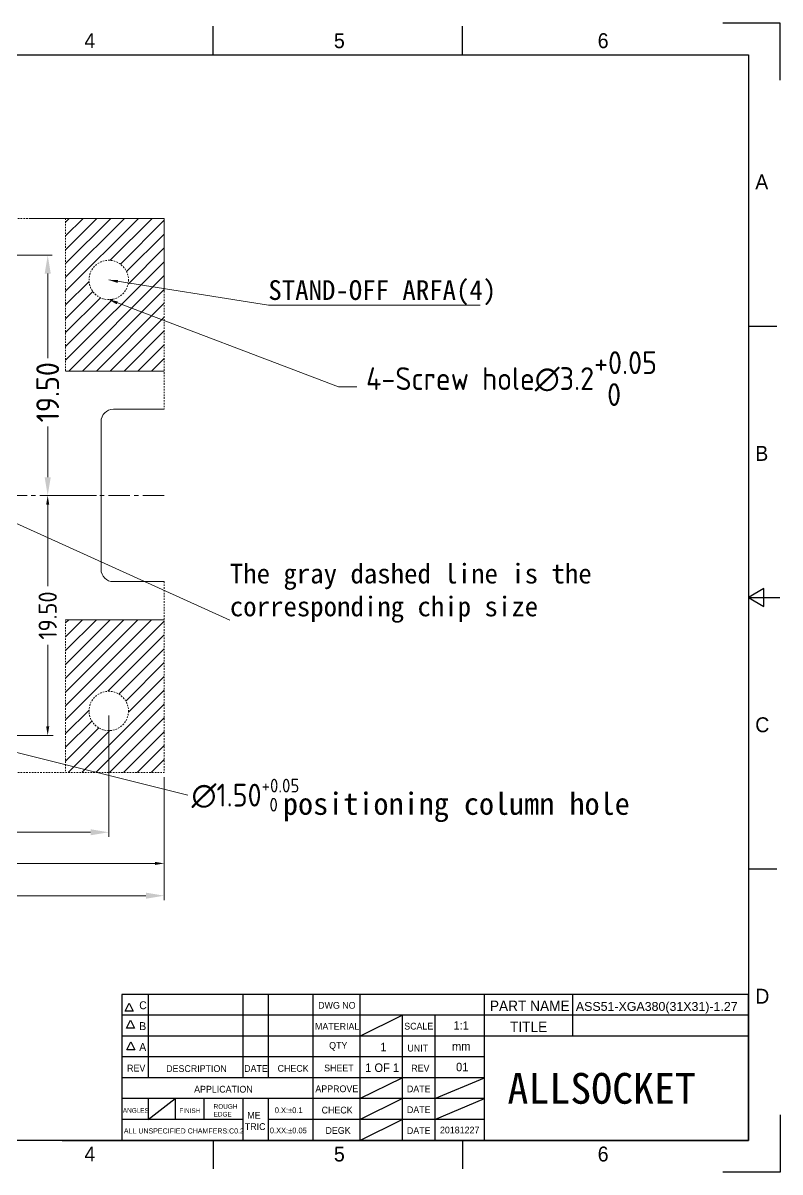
# Model space of a CAD drawing. Header units: millimetres. Extents: x -345 to -212, y -1143 to -1050.
# Drawn here: x -273.9 to -212.4, y -1143.4 to -1050.1 of the extents above; entities that cross this region are included whole.
import ezdxf

# ---------------------------------------------------------------- set-up
doc = ezdxf.new("R2010")
doc.units = ezdxf.units.MM
doc.header["$LTSCALE"] = 0.05
doc.header["$PDSIZE"] = -1
doc.linetypes.add('CENTER', pattern=[10.16, 6.35, -1.27, 1.27, -1.27])
doc.linetypes.add('HIDDEN', pattern=[1.905, 1.27, -0.635])
for name, color, linetype in [('DIM', 3, 'Continuous'), ('TuKuang', 7, 'Continuous'), ('翻蓋定位塊2x2', 30, 'Continuous')]:
    doc.layers.add(name, color=color, linetype=linetype)
doc.styles.add('1', font='romans.shx', dxfattribs={"height": 2.5})
doc.styles.add('1111', font='isocp.shx', dxfattribs={"bigfont": 'gbcbig.shx'})
doc.styles.add('2', font='romans.shx', dxfattribs={"bigfont": 'bigfont.shx'})
doc.styles.add('GB', font='', dxfattribs={"height": 4})
doc.styles.get("Standard").update_dxf_attribs({"font": ''})
doc.styles.get('GB').set_extended_font_data('KaiTi_GB2312')
doc.styles.get('Standard').set_extended_font_data('SimSun')
doc.dimstyles.new('1111', dxfattribs={"dimtxt": 2.5, "dimasz": 0.2, "dimexe": 0.6, "dimexo": 0.6, "dimtad": 0, "dimdec": 3, "dimzin": 1, "dimdsep": 46, "dimtxsty": '1111', "dimcen": 0.2, "dimclrd": 97, "dimclre": 97, "dimclrt": 3, "dimazin": 0, "dimtfac": 1, "dimtdec": 3, "dimtofl": 0, "dimtmove": 0, "dimatfit": 3, "dimfxl": 1, "dimlwd": 5, "dimlwe": 5, "dimarcsym": 0})
doc.dimstyles.new('1111$0', dxfattribs={"dimtxt": 2.5, "dimasz": 2.5, "dimexe": 0.6, "dimexo": 0.6, "dimtad": 0, "dimdec": 3, "dimzin": 1, "dimdsep": 46, "dimtxsty": '1111', "dimcen": 0.2, "dimclrd": 97, "dimclre": 97, "dimclrt": 3, "dimazin": 0, "dimtfac": 1, "dimtdec": 3, "dimtofl": 0, "dimtmove": 0, "dimatfit": 3, "dimfxl": 1, "dimlwd": 5, "dimlwe": 5, "dimarcsym": 0})

# ---------------------------------------------------------------- blocks, each defined once
blk = doc.blocks.new('asdf456')
at = {"color": 8}
for p, q in [((1550.36, 85.49), (1548.39, 84.37)), ((1548.39, 84.37), (1550.36, 83.25)), ((1550.36, 83.25), (1550.36, 85.49))]:
    blk.add_line(p, q, dxfattribs=at)
at = {"layer": 'TuKuang', "color": 8}
for p, q in [((1480.75, 152.96), (1480.75, 156.57)), ((1512.28, 152.96), (1512.28, 156.57)), ((1350.05, 152.96), (1548.39, 152.96)), ((1548.39, 152.96), (1548.39, 15.77)), ((1548.39, 118.67), (1552, 118.67)), ((1548.39, 84.37), (1552.36, 84.37)), ((1548.39, 50.07), (1552, 50.07)), ((1548.39, 15.77), (1350.05, 15.77)), ((1480.75, 15.77), (1480.75, 12.16)), ((1512.28, 15.77), (1512.28, 12.16))]:
    blk.add_line(p, q, dxfattribs=at)
for points in [[(1552.39, 149.74), (1552.39, 156.96), (1545.17, 156.96)], [(1552.39, 18.99), (1552.39, 11.77), (1545.17, 11.77)]]:
    blk.add_lwpolyline(points, dxfattribs=at)
at = {"color": 8, "char_height": 1.8844, "attachment_point": 1, "style": '1'}
for s, insert, width in [('{\\f@Gulim|b0|i0|c134|p34;4}', (1464.49, 155.67), 8.3008), ('{\\f@Gulim|b0|i0|c134|p34;5}', (1496.02, 155.67), 8.3008), ('{\\f@Gulim|b0|i0|c134|p34;6}', (1529.35, 155.67), 8.3008), ('{\\f@Gulim|b0|i0|c134|p34;A}', (1549.26, 137.82), 9.0416), ('{\\f@Gulim|b0|i0|c134|p34;B}', (1549.26, 103.52), 9.0416), ('{\\f@Gulim|b0|i0|c134|p34;C}', (1549.26, 69.23), 9.0416), ('{\\f@Gulim|b0|i0|c134|p34;D}', (1549.26, 34.93), 9.0416), ('{\\f@Gulim|b0|i0|c134|p34;4}', (1464.49, 14.99), 8.3008), ('{\\f@Gulim|b0|i0|c134|p34;5}', (1496.02, 14.99), 8.3008), ('{\\f@Gulim|b0|i0|c134|p34;6}', (1529.35, 14.99), 8.3008)]:
    blk.add_mtext(s, dxfattribs=dict(at, insert=insert, width=width))
blk = doc.blocks.new('*D11')
at = {"layer": 'DEFPOINTS', "color": 0, "lineweight": 13, "transparency": 16777216}
for p in [(-327.428, -1111.005), (-262.428, -1111.005), (-262.428, -1121.006)]:
    blk.add_point(p, dxfattribs=at)
at = {"layer": 'DIM', "color": 97, "lineweight": 5, "transparency": 16777216}
for p, q in [((-327.428, -1111.375), (-327.428, -1121.376)), ((-262.428, -1111.375), (-262.428, -1121.376)), ((-325.948, -1121.006), (-297.944, -1121.006)), ((-263.908, -1121.006), (-291.912, -1121.006))]:
    blk.add_line(p, q, dxfattribs=at)
at = {"layer": 'DIM', "color": 97, "lineweight": 13, "transparency": 16777216}
for points in [[(-325.948, -1120.759), (-325.948, -1121.253), (-327.428, -1121.006)], [(-263.908, -1120.759), (-263.908, -1121.253), (-262.428, -1121.006)]]:
    blk.add_solid(points, dxfattribs=at)
at = {"layer": 'DIM', "color": 3, "lineweight": 13, "transparency": 16777216, "insert": (-294.928, -1121.006), "char_height": 1.85, "attachment_point": 5, "style": '1111'}
blk.add_mtext('65.00', dxfattribs=at)
blk = doc.blocks.new('*D3')
at = {"layer": 'DEFPOINTS', "color": 0, "lineweight": 13, "transparency": 16777216}
for p in [(-280.656, -1107.824), (-279.2, -1108.186)]:
    blk.add_point(p, dxfattribs=at)
at = {"layer": 'DIM', "color": 97, "lineweight": 5, "transparency": 16777216}
for p, q in [((-280.076, -1108.005), (-279.78, -1108.005)), ((-279.928, -1108.153), (-279.928, -1107.857)), ((-260.504, -1112.841), (-277.764, -1108.544))]:
    blk.add_line(p, q, dxfattribs=at)
at = {"layer": 'DIM', "color": 97, "lineweight": 13, "transparency": 16777216}
blk.add_solid([(-277.705, -1108.305), (-277.824, -1108.783), (-279.2, -1108.186)], dxfattribs=at)
at = {"layer": 'DIM', "color": 3, "lineweight": 13, "transparency": 16777216, "insert": (-255.828, -1112.841), "char_height": 1.85, "attachment_point": 5, "style": '1111'}
blk.add_mtext('\\A1;∅1.50{\\H1.110000;\\S+0.05^  0;}', dxfattribs=at)
blk = doc.blocks.new('*D4')
at = {"layer": 'DEFPOINTS', "color": 0, "lineweight": 13, "transparency": 16777216}
for p in [(-322.928, -1106.005), (-266.928, -1106.005), (-266.928, -1115.858)]:
    blk.add_point(p, dxfattribs=at)
at = {"layer": 'DIM', "color": 97, "lineweight": 5, "transparency": 16777216}
for p, q in [((-322.928, -1106.375), (-322.928, -1116.228)), ((-266.928, -1106.375), (-266.928, -1116.228)), ((-321.448, -1115.858), (-297.889, -1115.858)), ((-268.408, -1115.858), (-291.968, -1115.858))]:
    blk.add_line(p, q, dxfattribs=at)
at = {"layer": 'DIM', "color": 97, "lineweight": 13, "transparency": 16777216}
for points in [[(-321.448, -1115.611), (-321.448, -1116.104), (-322.928, -1115.858)], [(-268.408, -1115.611), (-268.408, -1116.104), (-266.928, -1115.858)]]:
    blk.add_solid(points, dxfattribs=at)
at = {"layer": 'DIM', "color": 3, "lineweight": 13, "transparency": 16777216, "insert": (-294.928, -1115.858), "char_height": 1.85, "attachment_point": 5, "style": '1111'}
blk.add_mtext('56.00', dxfattribs=at)
blk = doc.blocks.new('*D6')
at = {"layer": 'DEFPOINTS', "color": 0, "lineweight": 13, "transparency": 16777216}
for p in [(-309.928, -1069.005), (-271.886, -1088.504), (-267.552, -1088.504)]:
    blk.add_point(p, dxfattribs=at)
at = {"layer": 'DIM', "color": 97, "lineweight": 5, "transparency": 16777216}
for p, q in [((-309.558, -1069.005), (-271.516, -1069.005)), ((-271.886, -1070.485), (-271.886, -1077.346)), ((-271.886, -1087.024), (-271.886, -1082.903)), ((-267.922, -1088.504), (-272.256, -1088.504))]:
    blk.add_line(p, q, dxfattribs=at)
at = {"layer": 'DIM', "color": 97, "lineweight": 13, "transparency": 16777216}
for points in [[(-272.133, -1070.485), (-271.639, -1070.485), (-271.886, -1069.005)], [(-272.133, -1087.024), (-271.639, -1087.024), (-271.886, -1088.504)]]:
    blk.add_solid(points, dxfattribs=at)
at = {"layer": 'DIM', "color": 3, "lineweight": 13, "transparency": 16777216, "insert": (-271.886, -1080.125), "char_height": 1.85, "attachment_point": 5, "rotation": 90, "style": '1111'}
blk.add_mtext('19.50', dxfattribs=at)
blk = doc.blocks.new('*D10')
at = {"color": 97, "lineweight": 5, "transparency": 16777216}
for p, q in [((-271.442, -1088.504), (-271.442, -1088.504)), ((-271.886, -1089.244), (-271.886, -1095.865)), ((-271.886, -1107.265), (-271.886, -1100.644)), ((-279.484, -1108.005), (-271.442, -1108.005))]:
    blk.add_line(p, q, dxfattribs=at)
at = {"color": 97, "lineweight": 13, "transparency": 16777216}
for points in [[(-272.009, -1089.244), (-271.762, -1089.244), (-271.886, -1088.504)], [(-272.009, -1107.265), (-271.762, -1107.265), (-271.886, -1108.005)]]:
    blk.add_solid(points, dxfattribs=at)
at = {"layer": 'DEFPOINTS', "color": 0, "lineweight": 13, "transparency": 16777216}
for p in [(-271.886, -1088.504), (-279.928, -1108.005), (-271.886, -1108.005)]:
    blk.add_point(p, dxfattribs=at)
at = {"color": 3, "lineweight": 13, "transparency": 16777216, "insert": (-271.886, -1098.255), "char_height": 1.48, "attachment_point": 5, "rotation": 90, "style": '1111'}
blk.add_mtext('19.50', dxfattribs=at)
blk = doc.blocks.new('*D9')
at = {"color": 97, "lineweight": 5, "transparency": 16777216}
for p, q in [((-294.928, -1111.449), (-294.928, -1118.828)), ((-262.428, -1111.449), (-262.428, -1118.828)), ((-294.188, -1118.384), (-281.731, -1118.384)), ((-263.168, -1118.384), (-275.625, -1118.384))]:
    blk.add_line(p, q, dxfattribs=at)
at = {"color": 97, "lineweight": 13, "transparency": 16777216}
for points in [[(-294.188, -1118.261), (-294.188, -1118.508), (-294.928, -1118.384)], [(-263.168, -1118.261), (-263.168, -1118.508), (-262.428, -1118.384)]]:
    blk.add_solid(points, dxfattribs=at)
at = {"layer": 'DEFPOINTS', "color": 0, "lineweight": 13, "transparency": 16777216}
for p in [(-294.928, -1111.005), (-262.428, -1111.005), (-294.928, -1118.384)]:
    blk.add_point(p, dxfattribs=at)
at = {"color": 3, "lineweight": 13, "transparency": 16777216, "insert": (-278.678, -1118.384), "char_height": 1.48, "attachment_point": 5, "style": '1111'}
blk.add_mtext('32.500', dxfattribs=at)

msp = doc.modelspace()

# ---------------------------------------------------------------- hatches: boundary and pattern name
at = {"lineweight": 13}
h = msp.add_hatch(dxfattribs=at)
h.set_pattern_fill('ANSI31', color=0, scale=0.25, style=0)
h.set_pattern_definition([(45, (165.01056, 0), (-0.561266, 0.561266), [])])
h.paths.add_polyline_path([(-319.4282, -1066.0052), (-327.4282, -1066.0052), (-327.4282, -1080.0052), (-319.4282, -1080.0052)])
h.paths.add_polyline_path([(-324.5282, -1071.0052, -1), (-321.3282, -1071.0052, -1)], flags=16)
h.paths.add_polyline_path([(-319.4282, -1097.0052), (-327.4282, -1097.0052), (-327.4282, -1111.0052), (-319.4282, -1111.0052)])
h.paths.add_polyline_path([(-321.3282, -1106.0052, -1), (-324.5282, -1106.0052, -1)], flags=16)
h.paths.add_polyline_path([(-262.4282, -1098.6076), (-270.4282, -1098.6083), (-270.4282, -1111.0052), (-262.4282, -1111.0052)])
h.paths.add_polyline_path([(-265.3282, -1106.0052, -1), (-268.5282, -1106.0052, -1)], flags=16)
h.paths.add_polyline_path([(-262.4282, -1066.0052), (-270.4282, -1066.0052), (-270.4282, -1078.3998), (-262.4282, -1078.3998)])
h.paths.add_polyline_path([(-268.5282, -1071.0052, -1), (-265.3282, -1071.0052, -1)], flags=16)

# ---------------------------------------------------------------- linework, layer by layer
at = {"linetype": 'HIDDEN', "lineweight": 13, "ltscale": 2}
for p, q in [((-327.4282, -1066.0052), (-262.4282, -1066.0052)), ((-270.4282, -1066.0052), (-270.4282, -1078.3998)), ((-262.4282, -1066.0052), (-262.4282, -1081.5039)), ((-262.4282, -1095.5039), (-262.4282, -1111.0052)), ((-270.4282, -1110.9052), (-270.4282, -1098.6083)), ((-327.4282, -1111.0052), (-262.4282, -1111.0052))]:
    msp.add_line(p, q, dxfattribs=at)
at = {"color": 0, "lineweight": 13}
for p, q in [((-273.4282, -1066.0052), (-262.4282, -1066.0052)), ((-262.4282, -1066.0052), (-262.4282, -1072.0052)), ((-262.4282, -1078.3998), (-270.4282, -1078.3998)), ((-262.4282, -1081.5039), (-266.5523, -1081.5039)), ((-267.5523, -1082.5039), (-267.5523, -1094.5039)), ((-262.4282, -1095.5039), (-266.5523, -1095.5039)), ((-262.4272, -1098.6076), (-270.4282, -1098.6083)), ((-265.5523, -1098.6076), (-262.4282, -1098.6076))]:
    msp.add_line(p, q, dxfattribs=at)
at = {"color": 8, "lineweight": 25, "ltscale": 10}
for p, q in [((-265.5969, -1130.3956), (-265.2714, -1129.7448)), ((-265.2714, -1129.7448), (-264.946, -1130.3956)), ((-265.4806, -1131.757), (-265.1552, -1131.1061)), ((-265.1552, -1131.1061), (-264.8298, -1131.757)), ((-265.4529, -1133.5129), (-265.1275, -1132.862)), ((-265.1275, -1132.862), (-264.802, -1133.5129))]:
    msp.add_line(p, q, dxfattribs=at)
at = {"color": 8}
for p, q in [((-263.7151, -1129.0215), (-263.7151, -1135.7948)), ((-256.0516, -1129.0215), (-256.0516, -1135.7948)), ((-253.9744, -1129.0215), (-253.9744, -1135.7948)), ((-250.3647, -1129.0215), (-250.3647, -1140.8747)), ((-246.5471, -1129.0215), (-246.5471, -1140.8747)), ((-236.4091, -1140.8747), (-236.4091, -1129.0215)), ((-229.2728, -1129.0215), (-229.2728, -1132.4082)), ((-214.985, -1130.7149), (-265.8724, -1130.7149)), ((-246.5471, -1132.4082), (-243.0937, -1130.7149)), ((-243.0937, -1130.7149), (-243.0937, -1140.8747)), ((-240.4463, -1130.7149), (-240.4463, -1140.8747)), ((-250.3647, -1132.4082), (-265.8724, -1132.4082)), ((-214.985, -1132.4082), (-250.3647, -1132.4082)), ((-236.4091, -1134.1015), (-265.8724, -1134.1015)), ((-236.4091, -1135.7948), (-265.8724, -1135.7948)), ((-246.5471, -1137.4881), (-243.0937, -1135.7948)), ((-240.4463, -1137.4881), (-236.4091, -1135.7948)), ((-236.4091, -1137.4881), (-265.8724, -1137.4881)), ((-263.7151, -1137.4881), (-263.7151, -1139.1814)), ((-263.7151, -1139.1814), (-261.5451, -1137.4881)), ((-261.5451, -1137.4881), (-261.5451, -1139.1814)), ((-259.2126, -1137.4881), (-259.2126, -1139.1814)), ((-256.0516, -1137.4881), (-256.0516, -1140.8747)), ((-253.9744, -1137.4881), (-253.9744, -1140.8747)), ((-246.5471, -1139.1814), (-243.0937, -1137.4881)), ((-240.4463, -1139.1814), (-236.4091, -1137.4881)), ((-256.0516, -1139.1814), (-265.8724, -1139.1814)), ((-236.4091, -1139.1814), (-253.9744, -1139.1814)), ((-246.5471, -1140.8747), (-243.0937, -1139.1814))]:
    msp.add_line(p, q, dxfattribs=at)
msp.add_lwpolyline([(-214.985, -1140.8747), (-214.985, -1129.0215), (-265.8724, -1129.0215), (-265.8724, -1140.8747)], close=True, dxfattribs=at)
at = {"color": 8, "lineweight": 25, "ltscale": 10}
for points in [[(-264.946, -1130.3956), (-265.5969, -1130.3956)], [(-264.8298, -1131.757), (-265.4806, -1131.757)], [(-264.802, -1133.5129), (-265.4529, -1133.5129)]]:
    msp.add_lwpolyline(points, dxfattribs=at)
at = {"linetype": 'HIDDEN', "lineweight": 13, "ltscale": 2}
for centre in [(-266.9282, -1071.0052), (-266.9282, -1106.0052)]:
    msp.add_circle(centre, 1.6, dxfattribs=at)
at = {"color": 0, "lineweight": 13, "ltscale": 5.48}
for centre, start, end in [((-266.5523, -1082.5039), 90, 180), ((-266.5523, -1082.5039), 90, 180), ((-266.5523, -1094.5039), 180, 270)]:
    msp.add_arc(centre, 1, start, end, dxfattribs=at)
at = {"layer": 'DIM', "color": 97, "lineweight": 13}
msp.add_line((-246.7887, -1079.6961), (-248.2687, -1079.6961), dxfattribs=at)
at = {"layer": 'TuKuang', "color": 8}
msp.add_lwpolyline([(-270.7078, -1140.8747), (-215.8776, -1140.8747)], dxfattribs=at)
at = {"layer": '翻蓋定位塊2x2', "color": 1, "linetype": 'CENTER', "lineweight": 13, "ltscale": 5.48}
msp.add_line((-262.4282, -1088.5039), (-327.4282, -1088.5039), dxfattribs=at)

# ---------------------------------------------------------------- block references
at = {"xscale": 0.6426532898453843, "yscale": 0.6426532898453843, "zscale": 0.6426532898453843}
msp.add_blockref('asdf456', (-1210.0628, -1151.0117), dxfattribs=at)

# ---------------------------------------------------------------- texts
at = {"color": 3, "lineweight": 13}
msp.add_text('positioning column hole', height=1.8, dxfattribs=at).set_placement((-252.779, -1114.4387))
at = {"color": 3, "lineweight": 13, "char_height": 1.6, "attachment_point": 1}
for s, insert in [('STAND-OFF ARFA(4)', (-253.9649, -1071.0283)), ('The gray dashed line is the \\Pcorresponding chip size', (-257.0959, -1094.0527))]:
    msp.add_mtext(s, dxfattribs=dict(at, insert=insert))
at = {"color": 8, "lineweight": 25, "ltscale": 10, "char_height": 0.644623, "width": 0.831403, "attachment_point": 1, "style": '2'}
for s, insert in [('{\\f@Gulim|b0|i0|c134|p34;C}', (-264.4503, -1129.5802)), ('{\\f@Gulim|b0|i0|c134|p34;B}', (-264.4503, -1131.2735)), ('{\\f@Gulim|b0|i0|c134|p34;A}', (-264.4503, -1132.9668))]:
    msp.add_mtext(s, dxfattribs=dict(at, insert=insert))
at = {"color": 0, "insert": (-228.9939, -1129.6395), "char_height": 0.72, "width": 14.901234, "attachment_point": 1}
msp.add_mtext('{\\fArial|b0|i0|c0|p32;\\C8;ASS51-XGA380(31X31)-1.27}', dxfattribs=at)
at = {"color": 0, "insert": (-234.5496, -1135.4014), "char_height": 2.5, "attachment_point": 1}
msp.add_mtext_dynamic_manual_height_columns('ALLSOCKET', width=21.424046, gutter_width=15, heights=[0], dxfattribs=at)
at = {"layer": 'DIM', "color": 3, "lineweight": 13, "insert": (-234.2206, -1079.0174), "char_height": 1.85, "attachment_point": 5, "style": '1111'}
msp.add_mtext('\\A1;4-Screw hole∅3.2\\S+0.05^  0;', dxfattribs=at)
at = {"layer": 'DIM', "color": 8, "linetype": 'ByBlock', "lineweight": 25, "attachment_point": 7, "style": 'GB'}
for s, insert, char_height, width in [('{\\f@Gulim|b0|i0|c134|p34;DWG NO}', (-249.9206, -1130.1925), 0.550121, 4.596819), ('{\\f@Gulim|b0|i0|c134|p34;PART NAME}', (-235.9759, -1130.3783), 0.848952, 6.826865), ('{\\f@Gulim|b0|i0|c134|p34;MATERIAL}', (-250.1783, -1131.8976), 0.550121, 1.927989), ('{\\f@Gulim|b0|i0|c134|p34;SCALE}', (-242.9336, -1131.8857), 0.550121, 1.927989), ('{\\f@Gulim|b0|i0|c134|p34;1:1}', (-238.9344, -1131.8857), 0.687651, 1.657349), ('{\\f@Gulim|b0|i0|c134|p34;TITLE}', (-234.3453, -1132.0824), 0.848952, 3.781876), ('{\\f@Gulim|b0|i0|c134|p34;  QTY}', (-249.4286, -1133.5878), 0.550121, 1.927989), ('{\\f@Gulim|b0|i0|c134|p34;1}', (-244.8723, -1133.6345), 0.687651, 1.200311), ('{\\f@Gulim|b0|i0|c134|p34;UNIT}', (-242.6743, -1133.6681), 0.550121, 1.927989), ('{\\f@Gulim|b0|i0|c134|p34;mm}', (-239.0505, -1133.579), 0.687651, 1.657349), ('{\\f@Gulim|b0|i0|c134|p34;01}', (-238.7228, -1135.2723), 0.687651, 1.657349), ('{\\f@Gulim|b0|i0|c134|p34;REV}', (-265.4376, -1135.2842), 0.550121, 1.927989), ('{\\f@Gulim|b0|i0|c134|p34;DESCRIPTION}', (-262.2637, -1135.3293), 0.550121, 1.927989), ('{\\f@Gulim|b0|i0|c134|p34;DATE}', (-255.9299, -1135.3129), 0.550121, 1.927989), ('{\\f@Gulim|b0|i0|c134|p34;CHECK}', (-253.2138, -1135.3129), 0.550121, 1.927989), ('{\\f@Gulim|b0|i0|c134|p34;SHEET}', (-249.4355, -1135.2811), 0.550121, 1.927989), ('{\\f@Gulim|b0|i0|c134|p34;1 OF 1}', (-246.1011, -1135.3278), 0.687651, 3.226241), ('{\\f@Gulim|b0|i0|c134|p34;REV}', (-242.3628, -1135.2842), 0.550121, 1.927989), ('{\\f@Gulim|b0|i0|c134|p34;APPLICATION}', (-259.9946, -1137.0041), 0.550121, 1.927989), ('{\\f@Gulim|b0|i0|c134|p34;APPROVE}', (-250.1478, -1136.97), 0.550121, 1.927989), ('{\\f@Gulim|b0|i0|c134|p34;DATE}', (-242.7146, -1136.97), 0.550121, 1.927989), ('{\\f@Gulim|b0|i0|c134|p34;ROUGH \\PEDGE}', (-258.4118, -1138.9431), 0.376283, 1.521105), ('{\\f@Gulim|b0|i0|c134|p34;0.X:%%P0.1}', (-253.4453, -1138.6688), 0.464165, 3.124383), ('{\\f@Gulim|b0|i0|c134|p34;CHECK}', (-249.6412, -1138.6995), 0.550121, 1.927989), ('{\\f@Gulim|b0|i0|c134|p34;DATE}', (-242.7146, -1138.6633), 0.550121, 1.927989), ('{\\f@Gulim|b0|i0|c134|p34; ME\\PTRIC}', (-255.8756, -1140.038), 0.550121, 1.927989), ('{\\f@Gulim|b0|i0|c134|p34;0.XX:%%P0.05}', (-253.8453, -1140.3086), 0.464165, 3.482673), ('{\\f@Gulim|b0|i0|c134|p34;DEGK}', (-249.3257, -1140.3526), 0.550121, 1.927989), ('{\\f@Gulim|b0|i0|c134|p34;DATE}', (-242.7146, -1140.3566), 0.550121, 1.927989), ('{\\f@Gulim|b0|i0|c134|p34;20181227}', (-240.0301, -1140.3191), 0.550121, 1.596201)]:
    msp.add_mtext(s, dxfattribs=dict(at, insert=insert, char_height=char_height, width=width))
at = {"layer": 'DIM', "color": 8, "linetype": 'ByBlock', "lineweight": 9, "attachment_point": 7, "style": 'GB'}
for s, insert, char_height, width in [('{\\f@Gulim|b0|i0|c134|p34;ANGLES}', (-265.7848, -1138.6394), 0.376283, 2.039635), ('{\\f@Gulim|b0|i0|c134|p34;FINISH}', (-261.1946, -1138.6606), 0.376283, 1.759886), ('{\\f@Gulim|b0|i0|c134|p34;\\C8;ALL UNSPECIFIED CHAMFERS:C0.2}', (-265.6992, -1140.3217), 0.413911, 9.817959)]:
    msp.add_mtext(s, dxfattribs=dict(at, insert=insert, char_height=char_height, width=width))

# ---------------------------------------------------------------- dimensions: what is measured, and where the dimension line sits
at = {"color": 0, "lineweight": 13}
dim = msp.add_linear_dim(base=(-271.8855, -1108.0052), p1=(-271.8861, -1088.5039), p2=(-279.9282, -1108.0052), angle=90, dimstyle='1111$0', override={"dimscale": 0.74, "dimtxt": 2, "dimasz": 1, "dimdec": 2}, dxfattribs=at)
dim.commit()
dim.dimension.update_dxf_attribs({"geometry": '*D10', "text_midpoint": (-271.8855, -1098.2545), "dimtype": 128})
dim = msp.add_linear_dim(base=(-294.9282, -1118.3842), p1=(-262.4282, -1111.0052), p2=(-294.9282, -1111.0052), dimstyle='1111$0', override={"dimscale": 0.74, "dimtxt": 2, "dimasz": 1}, dxfattribs=at)
dim.commit()
dim.dimension.update_dxf_attribs({"geometry": '*D9', "text_midpoint": (-278.6782, -1118.3842)})
at = {"layer": 'DIM', "color": 0, "lineweight": 13}
dim = msp.add_linear_dim(base=(-271.8861, -1088.5039), p1=(-309.9282, -1069.0052), p2=(-267.5523, -1088.5039), angle=90, dimstyle='1111$0', override={"dimscale": 0.74, "dimasz": 2, "dimexe": 0.49975, "dimexo": 0.49975, "dimgap": 0.49975, "dimdec": 2, "dimtdec": 2}, dxfattribs=at)
dim.commit()
dim.dimension.update_dxf_attribs({"geometry": '*D6', "text_midpoint": (-271.8861, -1080.1247), "dimtype": 128})
for base, p1, p2, picture, middle in [((-266.9282, -1115.8578), (-322.9282, -1106.0052), (-266.9282, -1106.0052), '*D4', (-294.9282, -1115.8578)), ((-262.4282, -1121.006), (-327.4282, -1111.0052), (-262.4282, -1111.0052), '*D11', (-294.9282, -1121.006))]:
    dim = msp.add_linear_dim(base=base, p1=p1, p2=p2, dimstyle='1111$0', override={"dimscale": 0.74, "dimasz": 2, "dimexe": 0.49975, "dimexo": 0.49975, "dimgap": 0.49975, "dimdec": 2, "dimtdec": 2}, dxfattribs=at)
    dim.commit()
    dim.dimension.update_dxf_attribs({"geometry": picture, "text_midpoint": middle, "dimtype": 128})
at = {"layer": 'DIM', "lineweight": 13}
dim = msp.add_diameter_dim_2p(p1=(-280.656, -1107.824), p2=(-279.2004, -1108.1864), dimstyle='1111', override={"dimscale": 0.74, "dimasz": 2, "dimexe": 0.49975, "dimexo": 0.49975, "dimgap": 0.49975, "dimtoh": 1, "dimdec": 2, "dimtol": 1, "dimtp": 0.05, "dimtfac": 0.6, "dimtolj": 1}, dxfattribs=at)
dim.commit()
dim.dimension.update_dxf_attribs({"geometry": '*D3', "text_midpoint": (-260.5036, -1112.8405), "dimtype": 131})

# ---------------------------------------------------------------- leaders
at = {"lineweight": 13}
for points in [[(-266.9282, -1071.0052), (-253.9649, -1073.0549), (-236.753, -1073.0549)], [(-279.4282, -1088.5039), (-257.0959, -1098.6304)]]:
    msp.add_leader(points, dimstyle='1111', override={"dimscale": 0.74, "dimtxt": 1.6, "dimasz": 1, "dimgap": 0.625, "dimtad": 0, "dimtoh": 1, "dimdec": 2, "dimtdec": 2}, dxfattribs=at)
at = {"color": 0, "lineweight": 13}
msp.add_leader([(-266.9282, -1072.6052), (-248.2687, -1079.6961)], dimstyle='1111', override={"dimscale": 0.74, "dimtxt": 1.6, "dimasz": 1, "dimgap": 0.625, "dimtad": 0}, dxfattribs=at)

doc.saveas('drawing.dxf')
